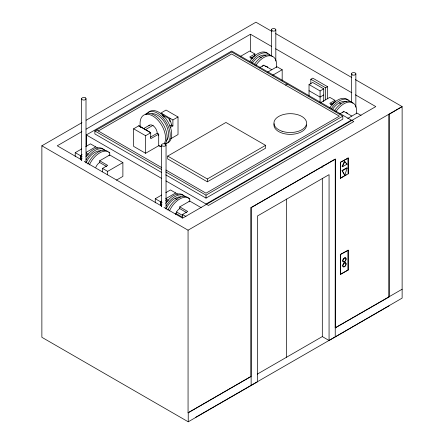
<?xml version="1.0" encoding="UTF-8"?>
<svg xmlns="http://www.w3.org/2000/svg" width="444" height="444" viewBox="0 0 444 444"><rect width="100%" height="100%" fill="white"/><g stroke="black" fill="none" stroke-linecap="round" stroke-linejoin="round"><path stroke-width="0.67" d="M240.376 56.432L249.744 51.021L254.9 53.996L254.895 55.722L250.843 58.036M330.908 104.384L334.937 102.059L334.943 100.333L329.787 97.358L320.202 102.891M82.151 158.108L80.42 159.107L80.42 155.655L82.151 154.656M161.61 201.077L160.462 201.743L160.445 205.184L161.866 204.384M75.225 156.799L75.225 152.653L80.42 155.655L80.353 157.343L82.079 156.344M160.462 201.743L160.462 205.195L160.462 201.743L155.261 198.74L155.261 202.886M81.352 160.19L81.646 159.185M161.388 206.277L161.688 205.272A6.349 3.646 -59.7 0 0 161.4 206.31M175.547 214.452L176.562 211.96A6.349 3.663 -60 0 1 179.731 208.613L179.731 206.882L189.777 201.082L201.188 207.67M344.805 175.319L347.108 168.065L346.681 167.821L342.069 170.485L344.805 175.319L342.069 170.485M344.378 161.255L342.069 166.533L342.496 166.783L347.091 164.13L344.378 161.255L345.898 163.004M342.496 166.783L344.805 161.499M86.031 162.948C88.706 157.121 93.701 150.91 100.622 150.71M166.067 209.035C168.742 203.208 173.743 196.997 180.664 196.797M86.197 143.678L86.563 143.406M402.131 289.227L335.237 327.844L335.237 159.041L250.965 207.692L250.965 376.495L188.062 412.815L188.062 230.192L402.131 106.599L402.131 298.113L329.065 340.493L322.311 336.591L257.287 374.131M329.065 340.493L329.065 174.647L257.481 215.978L257.481 381.818L188.234 421.8L41.869 337.301L41.869 145.793L81.962 122.644M86.164 120.219L255.938 22.2L271.517 31.191M81.863 131.585L57.259 145.793L81.846 159.984M86.064 129.165L250.466 34.244L271.456 46.359M86.325 145.993L86.325 134.932L231.663 51.027L353.807 121.545L208.469 205.45L165.917 180.886M161.561 172.444L94.877 133.944L94.877 130.986L231.663 52.009L342.796 116.178L342.796 119.136L206.016 198.107L165.762 174.869M98.296 130.986L231.663 53.985L339.377 116.178L206.016 193.173L165.917 170.024M75.225 152.653L81.668 148.934M85.764 146.564L90.454 143.862L97.913 148.168M254.9 53.996L249.717 56.993L252.569 58.636M86.197 152.32L95.649 146.864M80.353 159.069L81.757 158.258M159.163 145.449L145.593 153.285L133.622 146.376L133.622 128.793L138.817 125.791L147.797 130.974L150.721 132.739L150.721 138.722L158.708 134.116L158.708 145.71L160.478 146.736L161.827 146.32M170.502 138.9L178.022 134.56L178.022 116.977L166.056 110.068L160.9 113.042L163.914 114.757L163.914 116.916M141.814 127.517L138.817 125.791L150.721 132.739L145.593 135.703L133.622 128.793M163.914 114.757L172.894 119.941L178.022 116.977M143.273 128.782L149.55 125.164M145.305 129.759L153.18 125.214M259.285 67.821L263.88 65.168L271.795 69.736M95.804 167.36A6.349 3.663 -60 0 1 99.695 162.521L99.695 160.795L109.74 154.995L122.883 162.587L122.883 176.407L116.439 180.125M150.422 137.168L157.209 133.25L158.708 134.116A8.464 4.884 60 0 1 158.502 135.786M169.63 126.079L171.395 125.058L172.894 125.924L172.894 119.941M170.03 127.578L172.894 125.924L171.395 125.058A6.349 3.663 60 0 0 170.08 120.635L169.153 119.275A6.349 3.663 60 0 0 164.663 116.683L163.736 116.972M267.66 72.128L276.978 66.744L282.179 69.747L282.179 80.802M102.525 171.872L102.503 168.398L107.681 165.407L99.695 160.795M272.805 75.158L282.179 69.747M102.503 168.398L107.653 171.378L122.883 162.587M166.705 143.207L165.212 144.067L166.472 143.678A18.154 10.478 60 0 0 165.212 120.713A18.154 10.478 60 0 0 146.281 114.13M285.52 85.082L287.229 84.094M167.693 156.088L225.935 122.461L265.579 145.349L265.579 148.191L207.342 181.812L167.693 158.924L167.693 156.088L207.342 178.976L265.579 145.349M310.833 83.994L310.833 79.254L312.765 78.144L327.517 86.658L327.517 98.846M309.03 96.015L309.03 84.56L312.681 82.456L323.737 88.839L323.737 101.621M309.03 84.56L320.085 90.948L323.737 88.839M310.833 79.254L325.585 87.773L327.517 86.658M323.737 94.966L320.085 97.075L309.03 90.693M155.261 198.74L161.705 195.021M165.806 192.652L170.49 189.949L177.95 194.256M334.943 100.333L329.759 103.324L332.611 104.973M175.691 192.951L165.645 198.751L168.47 200.383M330.885 104.373L334.937 102.059M160.395 203.43L162.121 202.431M160.395 205.156L161.794 204.345M339.782 113.886L343.917 111.5A8.464 4.884 -60 0 0 342.368 112.632M165.762 171.911L206.016 195.149L342.796 116.178M347.702 118.459L357.02 113.081L361.061 115.412M182.545 217.949L182.54 214.485L187.723 211.494L179.731 206.882M206.016 204.035L351.348 120.124M250.965 207.692L335.409 159.141L335.237 336.73M340.315 162.365L348.224 158.047L348.224 173.843L340.526 178.283L340.315 162.365L348.224 158.047M342.496 170.729L347.108 168.065M340.315 178.161L343.867 176.107M345.049 175.424L346.231 174.742M340.315 254.54L348.224 250.222L348.224 269.963L340.526 274.409L340.315 254.54L348.224 250.222M340.909 273.942L348.224 269.963M335.237 327.844L389.133 296.925L389.133 114.302L402.131 106.599L355.394 79.62M188.062 412.815L250.965 376.495M195.754 417.26L389.133 305.811M275.713 33.616L351.803 77.545M275.652 48.785L351.809 92.752M355.411 94.827L375.796 106.599L182.589 218.148L163.997 207.415M259.202 56.543L261.294 57.748M339.244 102.88L340.831 103.796M343.462 111.239L351.837 116.073M346.664 163.88L347.091 164.13M348.224 173.843L348.007 157.92M159.751 145.787L160.933 146.47M96.587 129.998L161.727 167.604M94.877 130.986L161.561 169.48M86.325 134.932L161.727 178.466M188.783 198.396L189.777 198.973L189.777 201.082M108.741 152.309L109.74 152.886L109.74 154.995M104.024 149.861L105.111 150.488L104.079 149.528A18.021 10.406 -60 0 0 86.053 159.934M175.103 198.29L177.195 199.495M86.169 152.986L88.434 154.296M165.645 200.477L167.338 201.454M179.731 208.613L186.558 212.548M86.169 154.717L87.302 155.367M99.695 162.521L106.516 166.461M182.54 214.485L185.975 216.472M176.562 211.96L182.856 215.595M175.846 213.447L182.7 217.405M84.243 161.372L161.599 206.033M41.869 145.793L188.062 230.192M189.777 198.973L188.811 198.074A18.154 10.478 -60 0 0 169.408 210.956M188.284 198.107L187.313 197.208A18.154 10.478 -60 0 0 167.91 210.095M185.148 196.575L184.116 195.615A18.021 10.406 -60 0 0 166.095 206.022M183.605 195.687L182.573 194.727A18.021 10.406 -60 0 0 165.618 203.419M189.033 201.515L189.36 201.82M109.74 152.886L108.769 151.987A18.154 10.478 -60 0 0 89.366 164.868M103.224 149.278L102.536 148.64A18.021 10.406 -60 0 0 85.953 156.776M108.991 155.428L109.318 155.733M388.961 114.202L388.961 296.825M355.86 73.865L355.86 107.165M351.432 73.865L351.432 102.309M348.007 250.1L348.007 269.841M340.526 162.487L340.526 178.283M340.526 254.662L340.526 274.409M325.585 87.773L325.585 99.961M322.399 165.962L322.399 167.344M322.311 178.349L322.311 336.591M320.085 90.948L320.085 102.398M286.519 199.012L286.519 357.254M275.818 29.826L275.818 61.028M271.389 29.826L271.389 55.483M251.138 207.792L251.138 385.481M250.466 34.244L250.466 51.537M207.342 178.976L207.342 181.812M206.016 195.149L206.016 198.107M188.234 412.914L188.234 421.8M169.902 118.209L169.902 121.645M166.05 144.983L166.05 208.724M162.421 113.892L162.399 115.901M161.622 144.983L161.622 206.649M145.593 135.703L145.593 153.285M107.653 171.378L107.653 174.831M86.008 98.773L86.008 162.515M81.579 98.773L81.579 160.439M80.42 155.655L80.42 159.107M306.588 124.947A16.323 9.424 0 0 1 289.199 134.349A16.323 9.424 0 0 1 274.081 123.715M252.436 63.104A15.718 9.074 -60 0 1 265.967 55.289M343.24 266.744A2.264 1.31 -60 0 0 345.51 265.434L345.765 264.907A2.264 1.31 -60 0 0 344.378 262.931A2.264 1.31 -60 0 0 342.984 266.511L343.351 266.805A2.264 1.31 -60 0 0 345.615 265.501L345.87 264.968A2.264 1.31 -60 0 0 344.483 262.992A2.264 1.31 -60 0 0 343.095 266.572M332.478 109.435A15.718 9.074 -60 0 1 346.575 101.831M249.706 61.55A18.154 10.478 -60 0 1 267.682 53.424M262.332 66.295A8.464 4.884 -60 0 1 263.88 65.168M265.04 66.4A6.349 3.663 -60 0 1 267.765 67.238M250.854 58.208A6.349 3.663 -60 0 1 252.869 58.392M331.241 108.747A18.154 10.478 -60 0 1 350.36 101.881M330.897 104.545A6.349 3.663 -60 0 1 332.906 104.723M334.432 110.706A18.021 10.406 -60 0 1 352.974 103.335M346.165 112.626A6.349 3.663 -60 0 1 347.807 113.575M329.742 107.881A18.154 10.478 -60 0 1 348.135 100.144M335.969 111.599A18.021 10.406 -60 0 1 350.427 102.103A18.021 10.406 -60 0 1 356.471 113.831M251.199 62.41A18.154 10.478 -60 0 1 270.318 55.55M254.39 64.374A18.021 10.406 -60 0 1 272.45 56.493M255.933 65.262A18.021 10.406 -60 0 1 270.39 55.772A18.021 10.406 -60 0 1 276.429 67.494M161.427 206.321A6.349 3.663 -60 0 1 161.755 205.311M87.868 164.003A18.154 10.478 -60 0 1 107.276 151.121M145.343 114.213A18.021 10.406 60 0 1 162.116 122.622A18.021 10.406 60 0 1 165.396 143.551M148.834 125.824A6.349 3.663 60 0 1 153.885 126.324A6.349 3.663 60 0 1 157.209 133.25M151.842 113.636A15.718 9.074 60 0 1 165.751 124.32A15.718 9.074 60 0 1 166.217 140.859M148.507 112.388A18.154 10.478 60 0 1 167.227 120.635A18.154 10.478 60 0 1 167.971 142.813M140.504 127.411A18.021 10.406 60 0 1 154.146 116.844A18.021 10.406 60 0 1 164.169 143.95M343.24 259.191L342.984 259.723A2.264 1.31 -60 0 0 344.378 261.699A2.264 1.31 -60 0 0 345.765 258.119L345.51 257.881A2.264 1.31 -60 0 0 343.24 259.191M343.351 259.252L343.095 259.784A2.264 1.31 -60 0 0 344.483 261.76A2.264 1.31 -60 0 0 345.87 258.18L345.615 257.947A2.264 1.31 -60 0 0 343.351 259.252M272.499 30.93L272.039 30.73A2.214 1.276 0 0 1 272.039 28.921A2.214 1.276 0 0 1 275.169 28.921L275.524 29.187A2.214 1.276 0 0 1 275.169 30.73A2.214 1.276 0 0 1 272.499 30.93M352.536 74.975L352.081 74.77A2.214 1.276 0 0 1 352.081 72.96A2.214 1.276 0 0 1 355.211 72.96L355.566 73.227A2.214 1.276 0 0 1 355.211 74.77A2.214 1.276 0 0 1 352.536 74.975M85.365 97.869L84.904 97.663A2.214 1.276 0 0 0 82.229 97.869A2.214 1.276 0 0 0 81.879 99.412L82.229 99.672A2.214 1.276 0 0 0 85.365 99.672A2.214 1.276 0 0 0 85.365 97.869M165.401 144.078L164.946 143.873A2.214 1.276 0 0 0 162.271 144.078A2.214 1.276 0 0 0 161.916 145.621L162.271 145.887A2.214 1.276 0 0 0 165.401 145.887A2.214 1.276 0 0 0 165.401 144.078M282.107 131.258A16.323 9.424 0 0 0 306.588 123.093A16.323 9.424 0 0 0 282.107 114.935A16.323 9.424 0 0 0 282.107 131.258"/></g></svg>
